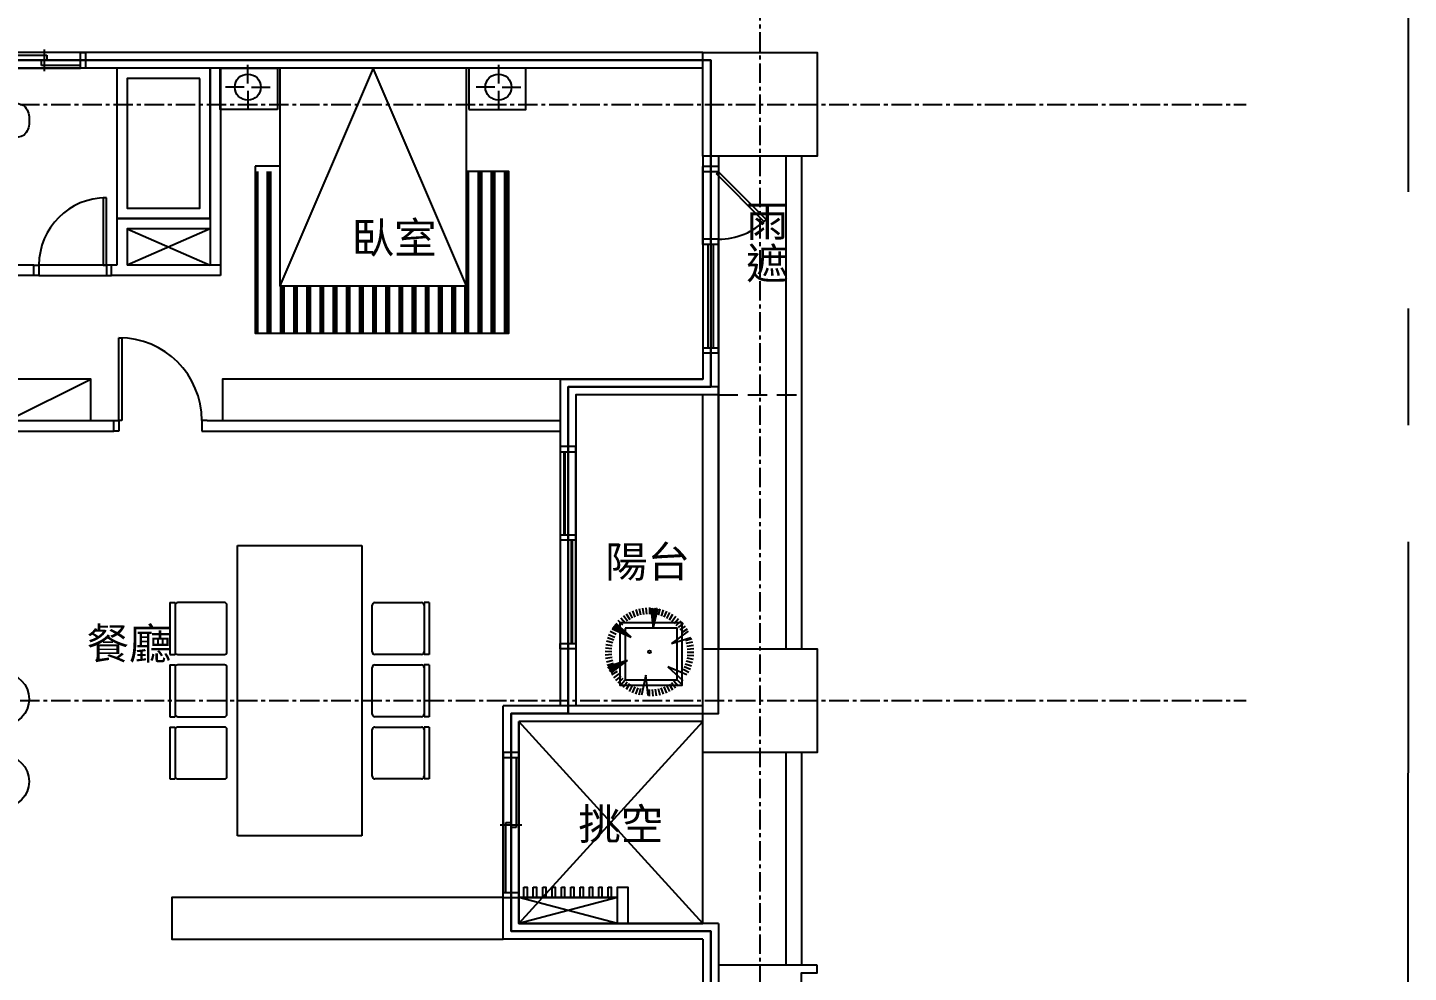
# Model space of a CAD drawing. Header units: millimetres. Extents: x -3377 to 119122, y -22007 to 15479.
# Drawn here: x 78531 to 79862, y 13687 to 14598 of the extents above; entities that cross this region are included whole.
import ezdxf
from ezdxf.enums import TextEntityAlignment as Align

# ---------------------------------------------------------------- set-up
doc = ezdxf.new("R2010")
doc.units = ezdxf.units.MM
doc.header["$LTSCALE"] = 150
doc.header["$MEASUREMENT"] = 0
doc.linetypes.add('CENTER', pattern=[2, 1.25, -0.25, 0.25, -0.25])
doc.linetypes.add('HIDDEN2', pattern=[0.1875, 0.125, -0.0625])
doc.layers.get('0').update_dxf_attribs({"plot": 0})
for name, color, linetype, plot in [('AREA', 3, 'Continuous', False), ('FUNITURE', 9, 'Continuous', False), ('S-ARCH', 252, 'Continuous', False)]:
    doc.layers.add(name, color=color, linetype=linetype, plot=plot)
for name, color, linetype in [('area2', 6, 'Continuous'), ('ASSLN', 8, 'Continuous'), ('COL', 1, 'Continuous'), ('Duct', 1, 'Continuous'), ('GRID', 5, 'CENTER'), ('OPEN', 4, 'Continuous'), ('PLANT', 3, 'Continuous'), ('TEXT', 2, 'Continuous'), ('TOIL', 6, 'Continuous'), ('WALL', 2, 'Continuous'), ('WALL2', 3, 'Continuous'), ('WALL3', 4, 'Continuous'), ('景觀', 8, 'Continuous')]:
    doc.layers.add(name, color=color, linetype=linetype)
doc.styles.add('HH', font='')
doc.styles.add('HHV', font='')
doc.styles.get('HH').set_extended_font_data('Microsoft JhengHei')
doc.styles.get('HHV').set_extended_font_data('@微軟正黑體')

# ---------------------------------------------------------------- blocks, each defined once
blk = doc.blocks.new('A$C1FBE2881')
at = {"color": 252}
for p, q in [((1905.5, 135, 0), (1985.5, 100, 0)), ((1985.5, 135, 0), (1905.5, 100, 0)), ((2460.5, -535, 0), (2283, -340, 0)), ((2283, -535, 0), (2460.5, -340, 0)), ((2460.5, -535, 0), (2460.5, -340, 0)), ((2540.5, -370, 0), (2540.5, -575, 0)), ((2555.5, -370, 0), (2555.5, -575, 0))]:
    blk.add_line(p, q, dxfattribs=at)
at = {"color": 252, "linetype": 'HIDDEN2'}
blk.add_line((2475.5, -25, 0), (2555.5, -25, 0), dxfattribs=at)
at = {"color": 252, "elevation": 0}
for points in [[(2540.5, 205), (2540.5, -270)], [(2555.5, 205), (2555.5, -270)], [(2283, -340), (2283, -535), (2460.5, -535)], [(2378, -510), (2283, -510), (2283, -535), (2378, -535), (2283, -510), (2378, -510), (2283, -535)]]:
    blk.add_lwpolyline(points, dxfattribs=at)
at = {"layer": 'AREA', "color": 252, "elevation": 0}
blk.add_lwpolyline([(1485.5, 297.5), (2468, 297.5), (2468, -17.5), (2330.5, -17.5), (2330.5, -332.5), (2275.5, -332.5), (2275.5, -542.5), (2468, -542.5), (2468, -1067.5), (2330.5, -1067.5), (2330.5, -1312.5), (2330.5, -1312.5), (2468, -1312.5), (2468, -1677.5), (1913, -1677.5), (1913, -1632.5), (1363, -1632.5)], dxfattribs=at)
blk.add_lwpolyline([(2330.5, -332.5), (2475.5, -332.5), (2475.5, -17.5), (2330.5, -17.5)], close=True, dxfattribs=at)
at = {"layer": 'area2', "color": 252, "elevation": 0}
blk.add_lwpolyline([(1363, -1632.5), (1913, -1632.5), (1913, -1677.5), (2468, -1677.5), (2468, -1312.5), (2330.5, -1312.5), (2330.5, -1312.5), (2330.5, -1067.5), (2468, -1067.5), (2468, -542.5), (2275.5, -542.5), (2275.5, -332.5), (2330.5, -332.5), (2330.5, -17.5), (2468, -17.5), (2468, 297.5), (1485.5, 297.5)], dxfattribs=at)
at = {"layer": 'ASSLN', "color": 252, "elevation": 0}
for points in [[(2288, -500), (2291, -500), (2291, -510), (2288, -510)], [(2297, -500), (2300, -500), (2300, -510), (2297, -510)], [(2306, -500), (2309, -500), (2309, -510), (2306, -510)], [(2315, -500), (2318, -500), (2318, -510), (2315, -510)], [(2324, -500), (2327, -500), (2327, -510), (2324, -510)], [(2333, -500), (2336, -500), (2336, -510), (2333, -510)], [(2342, -500), (2345, -500), (2345, -510), (2342, -510)], [(2351, -500), (2354, -500), (2354, -510), (2351, -510)], [(2360, -500), (2363, -500), (2363, -510), (2360, -510)], [(2369, -500), (2372, -500), (2372, -510), (2369, -510)]]:
    blk.add_lwpolyline(points, close=True, dxfattribs=at)
at = {"layer": 'COL', "color": 252, "elevation": 0}
for points in [[(2460.5, 305), (2570.5, 305), (2570.5, 205), (2460.5, 205)], [(2460.5, -270), (2570.5, -270), (2570.5, -370), (2460.5, -370)]]:
    blk.add_lwpolyline(points, close=True, dxfattribs=at)
at = {"layer": 'Duct', "color": 252, "linetype": 'CENTER', "ltscale": 3, "elevation": 0}
blk.add_lwpolyline([(-2667.8, -2111.5), (-2667.8, -854.3), (-2667.8, 733.2), (3140.4, 733.1), (3139.9, -854.4), (3139.5, -2111.5), (157.7, -2111.5)], close=True, dxfattribs=at)
blk.add_lwpolyline([(-2667.8, -2111.5), (-2667.8, -854.3), (-2667.8, 733.2), (3140.4, 733.1), (3139.9, -854.4), (3139.5, -2111.5), (157.7, -2111.5)], close=True, dxfattribs=at)
blk.add_lwpolyline([(-2667.8, -2111.5), (-2667.8, -854.3), (-2667.8, 733.2), (3140.4, 733.1), (3139.9, -854.4), (3139.5, -2111.5), (157.7, -2111.5)], close=True, dxfattribs=at)
at = {"layer": 'FUNITURE', "color": 252}
for p, q in [((2021.8, 275.2, 0), (2021.8, 293.2, 0)), ((2263.4, 293.2, 0), (2263.4, 275.2, 0)), ((2018.2, 271.6, 0), (2000.2, 271.6, 0)), ((2021.8, 268, 0), (2021.8, 250, 0)), ((2025.4, 271.6, 0), (2043.4, 271.6, 0)), ((2259.8, 271.6, 0), (2241.8, 271.6, 0)), ((2263.4, 268, 0), (2263.4, 250, 0)), ((2267, 271.6, 0), (2285, 271.6, 0)), ((2028.9, 195.3, 0), (2028.9, 39.3, 0)), ((2029.4, 190.3, 0), (2029.4, 34.3, 0)), ((2031, 190.3, 0), (2031, 34.3, 0)), ((2040.6, 190.3, 0), (2040.6, 34.3, 0)), ((2042.1, 190.3, 0), (2042.1, 34.3, 0)), ((2043.7, 190.3, 0), (2043.7, 34.3, 0)), ((2232.6, 190.3, 0), (2232.6, 34.3, 0)), ((2234.2, 190.3, 0), (2234.2, 34.3, 0)), ((2243.8, 190.3, 0), (2243.8, 34.3, 0)), ((2245.3, 190.3, 0), (2245.3, 34.3, 0)), ((2246.9, 190.3, 0), (2246.9, 34.3, 0)), ((2256.5, 190.3, 0), (2256.5, 34.3, 0)), ((2258, 190.3, 0), (2258, 34.3, 0)), ((2259.6, 190.3, 0), (2259.6, 34.3, 0)), ((2269.2, 190.3, 0), (2269.2, 34.3, 0)), ((2270.7, 190.3, 0), (2270.7, 34.3, 0)), ((2272.3, 190.3, 0), (2272.3, 34.3, 0)), ((2053.3, 80, 0), (2053.3, 34.3, 0)), ((2054.8, 80, 0), (2054.8, 34.3, 0)), ((2056.4, 80, 0), (2056.4, 34.3, 0)), ((2066, 80, 0), (2066, 34.3, 0)), ((2067.5, 80, 0), (2067.5, 34.3, 0)), ((2069.1, 80, 0), (2069.1, 34.3, 0)), ((2078.7, 80, 0), (2078.7, 34.3, 0)), ((2080.2, 80, 0), (2080.2, 34.3, 0)), ((2081.8, 80, 0), (2081.8, 34.3, 0)), ((2091.4, 80, 0), (2091.4, 34.3, 0)), ((2092.9, 80, 0), (2092.9, 34.3, 0)), ((2094.5, 80, 0), (2094.5, 34.3, 0)), ((2104.1, 80, 0), (2104.1, 34.3, 0)), ((2105.6, 80, 0), (2105.6, 34.3, 0)), ((2107.2, 80, 0), (2107.2, 34.3, 0)), ((2116.8, 80, 0), (2116.8, 34.3, 0)), ((2118.3, 80, 0), (2118.3, 34.3, 0)), ((2119.9, 80, 0), (2119.9, 34.3, 0)), ((2129.5, 80, 0), (2129.5, 34.3, 0)), ((2131, 80, 0), (2131, 34.3, 0)), ((2132.6, 80, 0), (2132.6, 34.3, 0)), ((2142.2, 80, 0), (2142.2, 34.3, 0)), ((2143.7, 80, 0), (2143.7, 34.3, 0)), ((2145.3, 80, 0), (2145.3, 34.3, 0)), ((2154.9, 80, 0), (2154.9, 34.3, 0)), ((2156.4, 80, 0), (2156.4, 34.3, 0)), ((2158, 80, 0), (2158, 34.3, 0)), ((2167.6, 80, 0), (2167.6, 34.3, 0)), ((2169.1, 80, 0), (2169.1, 34.3, 0)), ((2170.7, 80, 0), (2170.7, 34.3, 0)), ((2180.3, 80, 0), (2180.3, 34.3, 0)), ((2181.8, 80, 0), (2181.8, 34.3, 0)), ((2183.4, 80, 0), (2183.4, 34.3, 0)), ((2193, 80, 0), (2193, 34.3, 0)), ((2194.5, 80, 0), (2194.5, 34.3, 0)), ((2196.1, 80, 0), (2196.1, 34.3, 0)), ((2205.7, 80, 0), (2205.7, 34.3, 0)), ((2207.2, 80, 0), (2207.2, 34.3, 0)), ((2208.8, 80, 0), (2208.8, 34.3, 0)), ((2218.4, 80, 0), (2218.4, 34.3, 0)), ((2219.9, 80, 0), (2219.9, 34.3, 0)), ((2221.5, 80, 0), (2221.5, 34.3, 0)), ((2231.1, 80, 0), (2231.1, 34.3, 0)), ((1790.5, -50, 0), (1870.5, -10, 0))]:
    blk.add_line(p, q, dxfattribs=at)
at = {"layer": 'FUNITURE', "color": 252, "linetype": 'ByBlock', "ltscale": 5}
for p, q in [((2011.7, -170.5, 0), (2131.7, -170.5, 0)), ((2011.7, -450.5, 0), (2011.7, -170.5, 0)), ((2131.7, -170.5, 0), (2131.7, -450.5, 0)), ((1946.7, -225.5, 0), (1946.7, -275.5, 0)), ((1946.7, -225.5, 0), (1951.7, -225.5, 0)), ((1951.7, -225.5, 0), (1951.7, -275.5, 0)), ((1999.2, -225.5, 0), (1954.2, -225.5, 0)), ((2144.2, -225.5, 0), (2189.2, -225.5, 0)), ((2196.7, -225.5, 0), (2191.7, -225.5, 0)), ((2191.7, -225.5, 0), (2191.7, -275.5, 0)), ((2196.7, -225.5, 0), (2196.7, -275.5, 0)), ((2001.7, -273, 0), (2001.7, -228, 0)), ((2141.7, -273, 0), (2141.7, -228, 0)), ((1946.7, -275.5, 0), (1951.7, -275.5, 0)), ((1954.2, -275.5, 0), (1999.2, -275.5, 0)), ((2189.2, -275.5, 0), (2144.2, -275.5, 0)), ((2196.7, -275.5, 0), (2191.7, -275.5, 0)), ((1946.7, -285.5, 0), (1951.7, -285.5, 0)), ((1946.7, -285.5, 0), (1946.7, -335.5, 0)), ((1951.7, -285.5, 0), (1951.7, -335.5, 0)), ((1999.2, -285.5, 0), (1954.2, -285.5, 0)), ((2001.7, -333, 0), (2001.7, -288, 0)), ((2141.7, -333, 0), (2141.7, -288, 0)), ((2144.2, -285.5, 0), (2189.2, -285.5, 0)), ((2191.7, -285.5, 0), (2191.7, -335.5, 0)), ((2196.7, -285.5, 0), (2191.7, -285.5, 0)), ((2196.7, -285.5, 0), (2196.7, -335.5, 0)), ((1946.7, -335.5, 0), (1951.7, -335.5, 0)), ((1946.7, -345.5, 0), (1951.7, -345.5, 0)), ((1946.7, -345.5, 0), (1946.7, -395.5, 0)), ((1951.7, -345.5, 0), (1951.7, -395.5, 0)), ((1954.2, -335.5, 0), (1999.2, -335.5, 0)), ((1999.2, -345.5, 0), (1954.2, -345.5, 0)), ((2189.2, -335.5, 0), (2144.2, -335.5, 0)), ((2144.2, -345.5, 0), (2189.2, -345.5, 0)), ((2196.7, -335.5, 0), (2191.7, -335.5, 0)), ((2191.7, -345.5, 0), (2191.7, -395.5, 0)), ((2196.7, -345.5, 0), (2191.7, -345.5, 0)), ((2196.7, -345.5, 0), (2196.7, -395.5, 0)), ((2001.7, -393, 0), (2001.7, -348, 0)), ((2141.7, -393, 0), (2141.7, -348, 0)), ((1946.7, -395.5, 0), (1951.7, -395.5, 0)), ((1954.2, -395.5, 0), (1999.2, -395.5, 0)), ((2189.2, -395.5, 0), (2144.2, -395.5, 0)), ((2196.7, -395.5, 0), (2191.7, -395.5, 0)), ((2131.7, -450.5, 0), (2011.7, -450.5, 0))]:
    blk.add_line(p, q, dxfattribs=at)
at = {"layer": 'FUNITURE', "color": 252, "elevation": 0}
for points in [[(2050.3, 250), (1995.3, 250), (1995.3, 290), (2050.3, 290)], [(2234.9, 250), (2289.9, 250), (2289.9, 290), (2234.9, 290)]]:
    blk.add_lwpolyline(points, close=True, dxfattribs=at)
for points in [[(2232.6, 290), (2052.6, 290), (2052.6, 80), (2232.6, 80), (2232.6, 290)], [(2232.6, 80), (2142.6, 290), (2052.6, 80)], [(2052.6, 195.3), (2028.9, 195.3), (2028.9, 195.3)], [(2028.9, 195.3), (2028.9, 34.3), (2273.4, 34.3), (2273.4, 190.3), (2232.6, 190.3)], [(1870.5, -50), (1870.5, -10), (1550.5, -10)], [(2323, -10), (1997.5, -10), (1997.5, -50)]]:
    blk.add_lwpolyline(points, dxfattribs=at)
at = {"layer": 'FUNITURE', "color": 252, "linetype": 'ByBlock', "ltscale": 5, "elevation": 0}
blk.add_lwpolyline([(2268, -550), (2268, -510), (1948.6, -510), (1948.6, -550)], close=True, dxfattribs=at)
at = {"layer": 'FUNITURE', "color": 252}
for centre in [(2021.8, 271.6, 0), (2263.4, 271.6, 0)]:
    blk.add_circle(centre, 12.6, dxfattribs=at)
at = {"layer": 'FUNITURE', "color": 252, "ltscale": 5}
for centre in [(1786, -318.5, 0), (1786, -398, 0)]:
    blk.add_circle(centre, 25, dxfattribs=at)
at = {"layer": 'FUNITURE', "color": 252, "linetype": 'ByBlock', "ltscale": 5}
for centre, start, end in [((1954.2, -228, 0), 90, 180), ((1999.2, -228, 0), 0, 90), ((2144.2, -228, 0), 90, 180), ((2189.2, -228, 0), 0, 90), ((1954.2, -273, 0), 180, 270), ((1999.2, -273, 0), 270, 0), ((2144.2, -273, 0), 180, 270), ((2189.2, -273, 0), 270, 0), ((1954.2, -288, 0), 90, 180), ((1999.2, -288, 0), 0, 90), ((2144.2, -288, 0), 90, 180), ((2189.2, -288, 0), 0, 90), ((1954.2, -333, 0), 180, 270), ((1954.2, -348, 0), 90, 180), ((1999.2, -333, 0), 270, 0), ((1999.2, -348, 0), 0, 90), ((2144.2, -333, 0), 180, 270), ((2144.2, -348, 0), 90, 180), ((2189.2, -333, 0), 270, 0), ((2189.2, -348, 0), 0, 90), ((1954.2, -393, 0), 180, 270), ((1999.2, -393, 0), 270, 0), ((2144.2, -393, 0), 180, 270), ((2189.2, -393, 0), 270, 0)]:
    blk.add_arc(centre, 2.5, start, end, dxfattribs=at)
at = {"layer": 'GRID', "color": 252, "ltscale": 0.1}
for p, q in [((2515.5, -1734.2, 0), (2515.5, 901, 0)), ((-807.7, 255, 0), (2984, 255, 0)), ((-807.7, -320, 0), (2984, -320, 0))]:
    blk.add_line(p, q, dxfattribs=at)
at = {"layer": 'OPEN', "color": 252, "linetype": 'Continuous'}
for p, q in [((1825.5, 308, 0), (1825.5, 287, 0)), ((1860.5, 305, 0), (1790.5, 305, 0)), ((1790.5, 302.5, 0), (1828, 302.5, 0)), ((1790.5, 297.5, 0), (1860.5, 297.5, 0)), ((1823, 292.5, 0), (1823, 297.5, 0)), ((1828, 302.5, 0), (1828, 297.5, 0)), ((1860.5, 290, 0), (1860.5, 305, 0)), ((1860.5, 305, 0), (1865.5, 305, 0)), ((1790.5, 290, 0), (1860.5, 290, 0)), ((1860.5, 292.5, 0), (1823, 292.5, 0)), ((1865.5, 290, 0), (1860.5, 290, 0)), ((1885.5, 165, 0), (1882.5, 165, 0)), ((1882.5, 165, 0), (1882.5, 100, 0)), ((1885.5, 100, 0), (1885.5, 165, 0)), ((2460.5, 120, 0), (2460.5, 125, 0)), ((2475.5, 120, 0), (2460.5, 120, 0)), ((2460.5, 120, 0), (2460.5, 20, 0)), ((2465.5, 20, 0), (2465.5, 120, 0)), ((2470.5, 20, 0), (2470.5, 120, 0)), ((2475.5, 125, 0), (2475.5, 120, 0)), ((2475.5, 20, 0), (2475.5, 120, 0)), ((1815.5, 100, 0), (1820.5, 100, 0)), ((1820.5, 100, 0), (1820.5, 90, 0)), ((1885.5, 100, 0), (1820.5, 100, 0)), ((1882.5, 100, 0), (1885.5, 100, 0)), ((1890.5, 100, 0), (1885.5, 100, 0)), ((1885.5, 100, 0), (1885.5, 90, 0)), ((1820.5, 90, 0), (1815.5, 90, 0)), ((1820.5, 90, 0), (1885.5, 90, 0)), ((1885.5, 90, 0), (1890.5, 90, 0)), ((1897.5, -50, 0), (1897.5, 30, 0)), ((1897.5, 30, 0), (1900.5, 30, 0)), ((1900.5, 30, 0), (1900.5, -50, 0)), ((2475.5, 20, 0), (2460.5, 20, 0)), ((2460.5, 20, 0), (2460.5, 15, 0)), ((2475.5, 15, 0), (2475.5, 20, 0)), ((1892.5, -50, 0), (1897.5, -50, 0)), ((1897.5, -50, 0), (1897.5, -60, 0)), ((1900.5, -50, 0), (1897.5, -50, 0)), ((1982.5, -50, 0), (1977.5, -50, 0)), ((1977.5, -50, 0), (1977.5, -60, 0)), ((1897.5, -60, 0), (1892.5, -60, 0)), ((1977.5, -60, 0), (1982.5, -60, 0)), ((2323, -75, 0), (2323, -80, 0)), ((2338, -80, 0), (2338, -75, 0)), ((2323, -80, 0), (2338, -80, 0)), ((2323, -80, 0), (2323, -265, 0)), ((2326.5, -80, 0), (2326.5, -160, 0)), ((2327.5, -80, 0), (2327.5, -160, 0)), ((2330.5, -80, 0), (2330.5, -160, 0)), ((2338, -265, 0), (2338, -80, 0)), ((2323, -160, 0), (2338, -160, 0)), ((2323, -165, 0), (2338, -165, 0)), ((2327.5, -160, 0), (2330.5, -160, 0)), ((2330.5, -160, 0), (2330.5, -165, 0)), ((2330.5, -165, 0), (2333.5, -165, 0)), ((2333.5, -165, 0), (2333.5, -265, 0)), ((2334.5, -165, 0), (2334.5, -265, 0)), ((2323, -270, 0), (2323, -265, 0)), ((2323, -265, 0), (2338, -265, 0)), ((2338, -265, 0), (2338, -270, 0)), ((2268, -370, 0), (2268, -375, 0)), ((2283, -375, 0), (2283, -370, 0)), ((2268, -375, 0), (2283, -375, 0)), ((2268, -375, 0), (2268, -505, 0)), ((2275.5, -375, 0), (2275.5, -505, 0)), ((2280.5, -375, 0), (2280.5, -442.5, 0)), ((2283, -505, 0), (2283, -375, 0)), ((2270.5, -505, 0), (2270.5, -437.5, 0)), ((2270.5, -437.5, 0), (2275.5, -437.5, 0)), ((2286, -440, 0), (2265, -440, 0)), ((2280.5, -442.5, 0), (2275.5, -442.5, 0)), ((2268, -510, 0), (2268, -505, 0)), ((2268, -505, 0), (2283, -505, 0)), ((2283, -505, 0), (2283, -510, 0))]:
    blk.add_line(p, q, dxfattribs=at)
at = {"layer": 'OPEN', "color": 252, "linetype": 'Continuous', "lineweight": -2}
for p, q in [((2460.5, 190, 0), (2460.5, 195, 0)), ((2460.5, 190, 0), (2460.5, 195, 0)), ((2475.5, 190, 0), (2460.5, 190, 0)), ((2460.5, 125, 0), (2460.5, 190, 0)), ((2475.5, 190, 0), (2460.5, 190, 0)), ((2460.5, 125, 0), (2460.5, 190, 0)), ((2473.4, 187.9, 0), (2475.5, 190, 0)), ((2473.4, 187.9, 0), (2475.5, 190, 0)), ((2519.3, 141.9, 0), (2473.4, 187.9, 0)), ((2519.3, 141.9, 0), (2473.4, 187.9, 0)), ((2475.5, 195, 0), (2475.5, 190, 0)), ((2475.5, 195, 0), (2475.5, 190, 0)), ((2475.5, 190, 0), (2475.5, 125, 0)), ((2475.5, 190, 0), (2521.5, 144, 0)), ((2475.5, 190, 0), (2475.5, 125, 0)), ((2475.5, 190, 0), (2521.5, 144, 0)), ((2521.5, 144, 0), (2519.3, 141.9, 0)), ((2521.5, 144, 0), (2519.3, 141.9, 0)), ((2475.5, 125, 0), (2460.5, 125, 0)), ((2460.5, 125, 0), (2460.5, 120, 0)), ((2475.5, 125, 0), (2460.5, 125, 0)), ((2460.5, 125, 0), (2460.5, 120, 0)), ((2475.5, 120, 0), (2475.5, 125, 0)), ((2475.5, 120, 0), (2475.5, 125, 0))]:
    blk.add_line(p, q, dxfattribs=at)
at = {"layer": 'OPEN', "color": 252, "linetype": 'Continuous'}
for centre, radius, start, end in [((1885.5, 100, 0), 65, 90, 180), ((1897.5, -50, 0), 80, 0, 90)]:
    blk.add_arc(centre, radius, start, end, dxfattribs=at)
at = {"layer": 'OPEN', "color": 252, "linetype": 'Continuous', "lineweight": -2}
blk.add_arc((2475.5, 190, 0), 65, 270, 315, dxfattribs=at)
blk.add_arc((2475.5, 190, 0), 65, 270, 315, dxfattribs=at)
at = {"layer": 'PLANT', "color": 252, "lineweight": -2, "elevation": 0}
for points in [[(2380.5, -245), (2380.5, -305), (2440.5, -305), (2440.5, -245)], [(2385.5, -250), (2385.5, -300), (2435.5, -300), (2435.5, -250)]]:
    blk.add_lwpolyline(points, close=True, dxfattribs=at)
at = {"layer": 'TOIL', "color": 252, "elevation": 0}
for points in [[(1985.5, 290), (1895.5, 290), (1895.5, 145), (1985.5, 145)], [(1975.5, 280), (1905.5, 280), (1905.5, 155), (1975.5, 155)]]:
    blk.add_lwpolyline(points, close=True, dxfattribs=at)
blk.add_lwpolyline([(1811.1, 237.5, -0.194459), (1806.2, 225.2, -0.07596), (1782.2, 220.1), (1743, 218), (1740.5, 220.2), (1740.5, 259.8), (1743, 261), (1782, 258.9, -0.07596), (1806.2, 253.8, -0.194459), (1811.1, 241.6)], format="xyb", close=True, dxfattribs=at)
at = {"layer": 'WALL', "color": 252}
for p, q in [((2460.5, 305, 0), (1490.5, 305, 0)), ((1865.5, 305, 0), (1865.5, 290, 0)), ((2460.5, 290, 0), (1490.5, 290, 0)), ((2475.5, 195, 0), (2460.5, 195, 0)), ((2475.5, 195, 0), (2460.5, 195, 0)), ((2475.5, 20, 0), (2460.5, 20, 0)), ((2475.5, 15, 0), (2460.5, 15, 0)), ((2338, -75, 0), (2323, -75, 0)), ((2338, -270, 0), (2323, -270, 0)), ((2268, -550, 0), (2268, -325, 0)), ((2460.5, -325, 0), (2268, -325, 0)), ((2283, -535, 0), (2283, -340, 0)), ((2460.5, -340, 0), (2283, -340, 0)), ((2283, -370, 0), (2268, -370, 0)), ((2268, -510, 0), (2268, -470, 0)), ((2283, -510, 0), (2283, -470, 0)), ((2268, -510, 0), (2283, -510, 0)), ((2475.5, -535, 0), (2283, -535, 0)), ((2475.5, -535, 0), (2475.5, -1010, 0)), ((2460.5, -550, 0), (2268, -550, 0)), ((2460.5, -550, 0), (2460.5, -1010, 0))]:
    blk.add_line(p, q, dxfattribs=at)
at = {"layer": 'WALL', "color": 252, "linetype": 'Continuous'}
blk.add_line((2323, -10, 0), (2460.5, -10, 0), dxfattribs=at)
at = {"layer": 'WALL', "color": 252, "elevation": 0}
for points in [[(2460.5, 205), (2460.5, -10), (2323, -10), (2323, -325)], [(2475.5, 205), (2475.5, -25), (2338, -25), (2338, -325)]]:
    blk.add_lwpolyline(points, dxfattribs=at)
blk.add_lwpolyline([(2570.5, -575), (2475.5, -575), (2475.5, -605), (2570.5, -605), (2570.5, -597.5), (2555.5, -597.5), (2555.5, -582.5), (2570.5, -582.5)], close=True, dxfattribs=at)
at = {"layer": 'WALL2', "color": 252}
for p, q in [((1985.5, 290, 0), (1985.5, 100, 0)), ((1995.5, 290, 0), (1995.5, 90, 0)), ((1815.5, 100, 0), (1740.5, 100, 0)), ((1815.5, 90, 0), (1815.5, 100, 0)), ((1895.5, 100, 0), (1890.5, 100, 0)), ((1890.5, 90, 0), (1890.5, 100, 0)), ((1995.5, 100, 0), (1905.5, 100, 0)), ((1815.5, 90, 0), (1730.5, 90, 0)), ((1995.5, 90, 0), (1890.5, 90, 0)), ((1490.5, -50, 0), (1892.5, -50, 0)), ((1892.5, -60, 0), (1892.5, -50, 0)), ((1982.5, -50, 0), (2323, -50, 0)), ((1490.5, -60, 0), (1892.5, -60, 0)), ((1982.5, -60, 0), (2323, -60, 0))]:
    blk.add_line(p, q, dxfattribs=at)
at = {"layer": 'WALL2', "color": 252, "elevation": 0}
for points in [[(1985.5, 145), (1895.5, 145), (1895.5, 100)], [(1985.5, 135), (1905.5, 135), (1905.5, 100)], [(2378, -535), (2378, -500), (2388, -500), (2388, -535)]]:
    blk.add_lwpolyline(points, dxfattribs=at)
at = {"layer": 'WALL3', "color": 252}
for p, q in [((2460.5, -270, 0), (2460.5, -25, 0)), ((2475.5, -25, 0), (2475.5, -270, 0))]:
    blk.add_line(p, q, dxfattribs=at)
at = {"layer": '景觀', "color": 252}
for p, q in [((2387.8, -243.5, 0), (2384, -238.3, 0)), ((2390.2, -242, 0), (2386.8, -236.5, 0)), ((2392.7, -240.6, 0), (2389.8, -234.8, 0)), ((2395.3, -239.4, 0), (2392.8, -233.4, 0)), ((2398, -238.4, 0), (2396, -232.3, 0)), ((2400.7, -237.7, 0), (2399.2, -231.4, 0)), ((2403.5, -237.1, 0), (2402.5, -230.8, 0)), ((2406.3, -236.8, 0), (2405.9, -230.4, 0)), ((2409.2, -236.7, 0), (2409.2, -230.3, 0)), ((2410.2, -230.9, 0), (2412.5, -250.6, 0)), ((2410.8, -231.7, 0), (2415.4, -236.2, 0)), ((2410.9, -233.2, 0), (2415.1, -237.4, 0)), ((2411.1, -234.8, 0), (2414.9, -238.5, 0)), ((2411.3, -230.7, 0), (2415.6, -235, 0)), ((2411.3, -236.4, 0), (2414.6, -239.7, 0)), ((2411.4, -238, 0), (2414.4, -240.9, 0)), ((2411.6, -239.5, 0), (2414.2, -242, 0)), ((2412.5, -250.6, 0), (2416.9, -231.5, 0)), ((2412.7, -230.7, 0), (2415.9, -233.9, 0)), ((2414.1, -230.7, 0), (2416.1, -232.7, 0)), ((2415.5, -230.7, 0), (2416.4, -231.5, 0)), ((2417.7, -237.7, 0), (2419.2, -231.5, 0)), ((2420.4, -238.5, 0), (2422.4, -232.4, 0)), ((2423.1, -239.5, 0), (2425.6, -233.6, 0)), ((2425.7, -240.7, 0), (2428.6, -235, 0)), ((2428.2, -242.2, 0), (2431.5, -236.7, 0)), ((2430.5, -243.8, 0), (2434.3, -238.6, 0)), ((2372.9, -249.6, 0), (2374.5, -251.1, 0)), ((2373.1, -250.9, 0), (2391.3, -258.8, 0)), ((2373.6, -248.8, 0), (2377.3, -252.5, 0)), ((2374.2, -248, 0), (2380.1, -253.8, 0)), ((2374.8, -247.2, 0), (2382.9, -255.1, 0)), ((2375.4, -246.4, 0), (2385.7, -256.5, 0)), ((2376.2, -245.7, 0), (2388.5, -257.8, 0)), ((2391.3, -258.8, 0), (2376.9, -245.5, 0)), ((2383.4, -247.2, 0), (2378.9, -242.6, 0)), ((2385.5, -245.3, 0), (2381.4, -240.4, 0)), ((2411.8, -241.1, 0), (2413.9, -243.2, 0)), ((2411.9, -242.7, 0), (2413.7, -244.4, 0)), ((2412.1, -244.3, 0), (2413.4, -245.6, 0)), ((2412.3, -245.8, 0), (2413.2, -246.7, 0)), ((2412.5, -247.4, 0), (2412.9, -247.9, 0)), ((2412.6, -249, 0), (2412.7, -249.1, 0)), ((2432.8, -245.5, 0), (2437, -240.7, 0)), ((2434.8, -247.5, 0), (2439.4, -243, 0)), ((2436.8, -249.6, 0), (2441.7, -245.4, 0)), ((2438.5, -251.8, 0), (2443.7, -248.1, 0)), ((2440.1, -254.2, 0), (2445.6, -250.9, 0)), ((2373.1, -267.2, 0), (2366.8, -266.1, 0)), ((2373.7, -264.4, 0), (2367.5, -262.8, 0)), ((2374.5, -261.6, 0), (2368.4, -259.6, 0)), ((2375.5, -259, 0), (2369.6, -256.5, 0)), ((2376.7, -256.4, 0), (2371, -253.4, 0)), ((2446.1, -253, 0), (2430.1, -264.8, 0)), ((2430.1, -264.8, 0), (2448.9, -259, 0)), ((2443.6, -262, 0), (2449.8, -260, 0)), ((2444.4, -264.7, 0), (2450.6, -263.3, 0)), ((2372.7, -272.9, 0), (2366.2, -272.8, 0)), ((2372.7, -275.7, 0), (2366.3, -276.2, 0)), ((2372.8, -270, 0), (2366.4, -269.5, 0)), ((2373.1, -278.5, 0), (2366.7, -279.5, 0)), ((2444.9, -267.6, 0), (2451.3, -266.6, 0)), ((2444.9, -278.9, 0), (2451.2, -280, 0)), ((2445.2, -276.1, 0), (2451.6, -276.6, 0)), ((2445.3, -270.4, 0), (2451.7, -269.9, 0)), ((2445.3, -273.2, 0), (2451.8, -273.3, 0)), ((2373.6, -281.3, 0), (2367.4, -282.8, 0)), ((2374.4, -284.1, 0), (2368.2, -286, 0)), ((2368.4, -287.4, 0), (2373.1, -292, 0)), ((2387.9, -281.2, 0), (2369.1, -287, 0)), ((2369.4, -287, 0), (2373.9, -291.4, 0)), ((2370.1, -290.5, 0), (2372.3, -292.6, 0)), ((2370.5, -286.6, 0), (2374.8, -290.8, 0)), ((2371.6, -286.3, 0), (2375.6, -290.2, 0)), ((2371.9, -293.1, 0), (2387.9, -281.2, 0)), ((2377.9, -291.9, 0), (2372.4, -295.2, 0)), ((2372.7, -286, 0), (2376.4, -289.6, 0)), ((2373.8, -285.6, 0), (2377.2, -289, 0)), ((2374.8, -285.3, 0), (2378, -288.4, 0)), ((2375.9, -284.9, 0), (2378.8, -287.8, 0)), ((2377, -284.6, 0), (2379.7, -287.2, 0)), ((2378.1, -284.2, 0), (2380.5, -286.6, 0)), ((2379.2, -283.9, 0), (2381.3, -286, 0)), ((2380.3, -283.6, 0), (2382.1, -285.4, 0)), ((2381.4, -283.2, 0), (2382.9, -284.7, 0)), ((2382.5, -282.9, 0), (2383.8, -284.1, 0)), ((2383.6, -282.5, 0), (2384.6, -283.5, 0)), ((2384.6, -282.2, 0), (2385.4, -282.9, 0)), ((2385.7, -281.8, 0), (2386.2, -282.3, 0)), ((2386.8, -281.5, 0), (2387, -281.7, 0)), ((2426.7, -287.3, 0), (2441.1, -300.6, 0)), ((2444.9, -295.2, 0), (2426.7, -287.3, 0)), ((2441.3, -289.7, 0), (2447, -292.7, 0)), ((2442.5, -287.1, 0), (2448.4, -289.6, 0)), ((2443.5, -284.5, 0), (2449.6, -286.5, 0)), ((2444.3, -281.7, 0), (2450.5, -283.3, 0)), ((2379.5, -294.3, 0), (2374.3, -298, 0)), ((2381.2, -296.5, 0), (2376.3, -300.7, 0)), ((2383.2, -298.6, 0), (2378.6, -303.1, 0)), ((2385.2, -300.6, 0), (2381, -305.4, 0)), ((2387.5, -302.3, 0), (2383.7, -307.5, 0)), ((2389.8, -303.9, 0), (2386.5, -309.4, 0)), ((2392.3, -305.3, 0), (2389.4, -311.1, 0)), ((2405.5, -295.5, 0), (2401.1, -314.6, 0)), ((2407.8, -315.2, 0), (2405.5, -295.5, 0)), ((2425.3, -305.5, 0), (2428.2, -311.3, 0)), ((2427.8, -304.1, 0), (2431.2, -309.6, 0)), ((2430.2, -302.6, 0), (2434, -307.8, 0)), ((2432.5, -300.8, 0), (2436.6, -305.7, 0)), ((2434.6, -298.9, 0), (2439.1, -303.5, 0)), ((2394.9, -306.6, 0), (2392.4, -312.5, 0)), ((2397.6, -307.6, 0), (2395.6, -313.7, 0)), ((2400.3, -308.3, 0), (2398.8, -314.6, 0)), ((2408.8, -309.4, 0), (2408.8, -315.8, 0)), ((2411.7, -309.3, 0), (2412.1, -315.7, 0)), ((2414.5, -309, 0), (2415.5, -315.3, 0)), ((2417.3, -308.4, 0), (2418.8, -314.7, 0)), ((2420, -307.7, 0), (2422, -313.8, 0)), ((2422.7, -306.7, 0), (2425.2, -312.7, 0))]:
    blk.add_line(p, q, dxfattribs=at)
blk.add_circle((2409, -273, 0), 1.21, dxfattribs=at)
at = {"layer": 'TEXT', "color": 252, "style": 'HHV'}
blk.add_text('雨遮', height=30, rotation=270, dxfattribs=at).set_placement((2507, 122.6, 0), align=Align.CENTER)
at = {"layer": 'TEXT', "color": 252, "style": 'HH'}
for s, p in [('臥室', (2162.8, 111.3, 0)), ('陽台', (2407.1, -201, 0)), ('餐廳', (1907.3, -280, 0)), ('挑空', (2381.3, -454, 0))]:
    blk.add_text(s, height=30, dxfattribs=at).set_placement(p, align=Align.CENTER)
blk = doc.blocks.new('2021-1102')
blk.add_blockref('A$C1FBE2881', (64611, -1250.9, 0))

msp = doc.modelspace()

# ---------------------------------------------------------------- block references
at = {"layer": 'S-ARCH'}
msp.add_blockref('2021-1102', (12110.4, 15520.27), dxfattribs=at)

doc.saveas('drawing.dxf')
